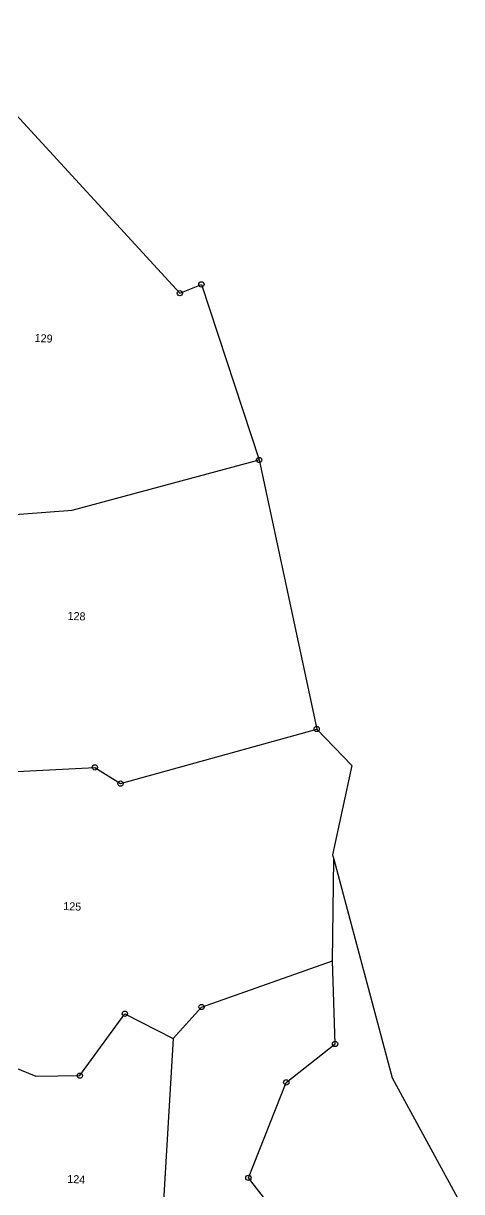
# Model space of a CAD drawing. Header units: metres. Extents: x 315549 to 321517, y 1890879 to 1895671.
# Drawn here: x 319519 to 320010, y 1893855 to 1895165 of the extents above; entities that cross this region are included whole.
import ezdxf

# ---------------------------------------------------------------- set-up
doc = ezdxf.new("R2010")
doc.units = ezdxf.units.M
doc.header["$MEASUREMENT"] = 0
for name, color, linetype in [('POLY_PARCEL', 6, 'Continuous'), ('TEXT_PARCEL', 7, 'Continuous'), ('V_BOUND_LINE', 7, 'Continuous')]:
    doc.layers.add(name, color=color, linetype=linetype)
doc.styles.add('TEXT_MAP', font='')
doc.styles.get('TEXT_MAP').set_extended_font_data('Kruti Dev 050')

msp = doc.modelspace()

# ---------------------------------------------------------------- linework, layer by layer
for centre in [(319718.4, 1894872.6), (319694.3, 1894862.7), (319783.3, 1894675.6), (319847.8, 1894373.8), (319598.9, 1894330.7), (319627.7, 1894312.5), (319718.6, 1894061.9), (319632.5, 1894054.4), (319868.4, 1894020.5), (319582, 1893984.9), (319813.7, 1893977.3), (319771.2, 1893870.3)]:
    msp.add_circle(centre, 2.97)
at = {"layer": 'POLY_PARCEL'}
for p, q in [((319573.4, 1894619.2), (319783.3, 1894675.6)), ((319372, 1894603.9), (319573.4, 1894619.2)), ((319627.7, 1894312.5), (319847.8, 1894373.8)), ((319346.5, 1894317.3), (319598.9, 1894330.7)), ((319598.9, 1894330.7), (319627.7, 1894312.5)), ((319865.7, 1894113.8), (319867.1, 1894227.6)), ((319718.6, 1894061.9), (319865.7, 1894113.8)), ((319868.4, 1894020.5), (319865.7, 1894113.8)), ((319686.9, 1894026.5), (319718.6, 1894061.9)), ((319582, 1893984.9), (319632.5, 1894054.4)), ((319632.5, 1894054.4), (319686.9, 1894026.5)), ((319686.9, 1894026.5), (319667.9, 1893707)), ((319470.3, 1894009.9), (319532.7, 1893984.2)), ((319813.7, 1893977.3), (319868.4, 1894020.5)), ((319532.7, 1893984.2), (319582, 1893984.9)), ((319771.2, 1893870.3), (319813.7, 1893977.3)), ((319855.2, 1893762.5), (319771.2, 1893870.3))]:
    msp.add_line(p, q, dxfattribs=at)
at = {"layer": 'V_BOUND_LINE'}
for p, q in [((319416.3, 1895165.4), (319694.3, 1894862.7)), ((319694.3, 1894862.7), (319718.4, 1894872.6)), ((319718.4, 1894872.6), (319783.3, 1894675.6)), ((319783.3, 1894675.6), (319847.8, 1894373.8)), ((319847.8, 1894373.8), (319887.2, 1894332.8)), ((319887.2, 1894332.8), (319865.7, 1894232.6)), ((319865.7, 1894232.6), (319867.1, 1894227.6)), ((319867.1, 1894227.6), (319932.6, 1893982.5)), ((319932.6, 1893982.5), (320010.5, 1893839.5))]:
    msp.add_line(p, q, dxfattribs=at)

# ---------------------------------------------------------------- texts
at = {"layer": 'TEXT_PARCEL', "style": 'TEXT_MAP'}
for s, p in [('129', (319531.2, 1894808.1)), ('128', (319568.1, 1894496.4)), ('125', (319563.3, 1894170.8)), ('124', (319567.8, 1893864.7))]:
    msp.add_text(s, height=8.98, rotation=357.4124, dxfattribs=at).set_placement(p)

doc.saveas('drawing.dxf')
